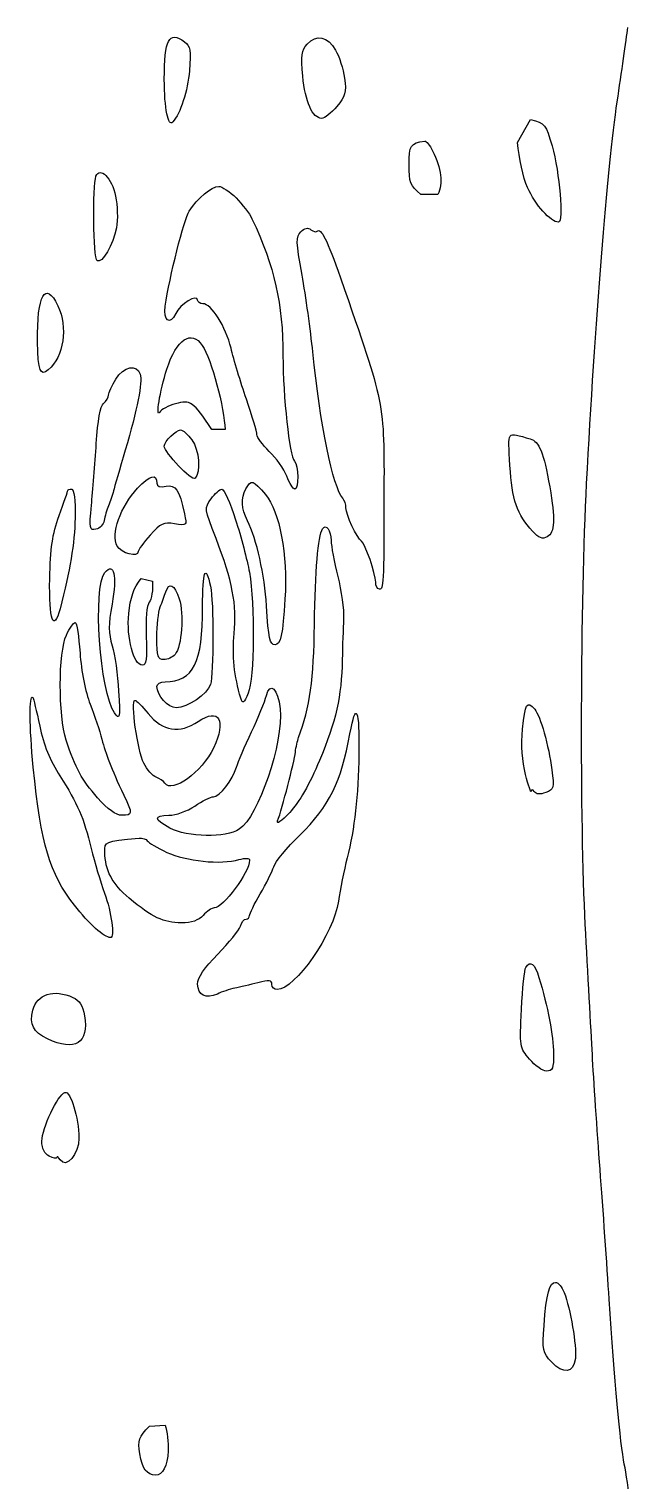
# Model space of a CAD drawing. Header units: millimetres. Extents: x 12 to 319, y 5 to 447.
# Drawn here: x 138.1 to 169.2, y 268.3 to 343.7 of the extents above; entities that cross this region are included whole.
import ezdxf

# ---------------------------------------------------------------- set-up
doc = ezdxf.new("R2010")
doc.units = ezdxf.units.MM
doc.layers.add('Layer 01', color=12, linetype='Continuous', true_color=0xc80000)

msp = doc.modelspace()

# ---------------------------------------------------------------- linework, layer by layer
at = {"layer": 'Layer 01'}
for p, q in [((163.417, 337.787), (164.092, 338.986)), ((159.273, 335.093), (158.395, 335.098)), ((148.237, 322.886), (147.549, 322.9)), ((143.881, 315.164), (144.47, 315.023)), ((144.325, 271.158), (145.134, 271.214))]:
    msp.add_line(p, q, dxfattribs=at)
for points in [[(168.584, 339.908), (168.805, 341.389), (169.05, 343.121), (169.129, 343.756)], [(145.087, 341.072), (145.083, 343.141), (145.332, 343.603), (146.134, 343.016)], [(146.134, 343.016), (146.435, 342.796), (146.473, 342.57), (146.388, 341.516)], [(152.501, 342.901), (152.979, 343.428), (153.554, 343.305), (153.973, 342.585)], [(152.267, 341.23), (152.166, 342.31), (152.202, 342.57), (152.501, 342.901)], [(153.973, 342.585), (154.163, 342.258), (154.371, 341.605), (154.436, 341.133)], [(146.388, 341.516), (146.306, 340.49), (145.916, 339.28), (145.53, 338.855)], [(145.53, 338.855), (145.281, 338.581), (145.089, 339.54), (145.087, 341.072)], [(153.249, 339.042), (152.78, 339.042), (152.39, 339.912), (152.267, 341.23)], [(154.436, 341.133), (154.538, 340.388), (154.485, 340.194), (154.035, 339.658)], [(166.995, 320.089), (167.426, 328.314), (168.088, 336.566), (168.584, 339.908)], [(154.035, 339.658), (153.749, 339.319), (153.396, 339.042), (153.249, 339.042)], [(164.092, 338.986), (164.836, 338.788), (164.887, 338.725), (165.204, 337.611)], [(157.783, 336.64), (157.783, 337.655), (157.843, 337.744), (158.596, 337.865)], [(158.596, 337.865), (158.673, 337.877), (158.857, 337.649), (159.006, 337.358)], [(163.934, 335.45), (163.701, 335.978), (163.478, 336.988), (163.417, 337.787)], [(159.006, 337.358), (159.467, 336.456), (159.562, 335.645), (159.273, 335.093)], [(165.204, 337.611), (165.595, 336.235), (165.811, 333.654), (165.535, 333.654)], [(141.541, 336.034), (141.747, 336.57), (142.361, 335.951), (142.561, 335.007)], [(158.395, 335.098), (157.848, 335.558), (157.783, 335.722), (157.783, 336.64)], [(141.599, 331.647), (141.41, 331.763), (141.36, 335.563), (141.541, 336.034)], [(146.383, 334.231), (146.799, 334.888), (147.545, 335.514), (147.911, 335.514)], [(147.911, 335.514), (148.077, 335.514), (148.484, 335.242), (148.813, 334.911)], [(165.535, 333.654), (165.135, 333.654), (164.326, 334.562), (163.934, 335.45)], [(142.561, 335.007), (142.662, 334.527), (142.681, 333.787), (142.602, 333.363)], [(148.813, 334.911), (149.143, 334.579), (149.512, 334.095), (149.634, 333.836)], [(145.134, 329.299), (145.351, 330.81), (146.107, 333.796), (146.383, 334.231)], [(142.602, 333.363), (142.439, 332.485), (141.856, 331.488), (141.599, 331.647)], [(149.634, 333.836), (150.806, 331.336), (151.24, 329.414), (151.241, 326.727)], [(152.234, 330.902), (151.918, 332.658), (151.912, 332.896), (152.174, 333.157)], [(152.174, 333.157), (152.368, 333.351), (152.541, 333.388), (152.689, 333.265)], [(152.689, 333.265), (152.812, 333.163), (152.957, 333.125), (153.011, 333.179)], [(153.011, 333.179), (153.213, 333.381), (153.538, 332.734), (154.223, 330.766)], [(152.789, 326.919), (152.678, 328.031), (152.428, 329.823), (152.234, 330.902)], [(138.511, 327.436), (138.468, 329.869), (138.918, 330.673), (139.564, 329.318)], [(154.223, 330.766), (156.564, 324.043), (156.49, 324.413), (156.482, 319.435)], [(146.815, 329.609), (146.815, 329.957), (145.902, 329.392), (145.681, 328.908)], [(147.081, 329.421), (146.935, 329.421), (146.815, 329.506), (146.815, 329.609)], [(148.547, 327.112), (148.282, 328.231), (147.527, 329.421), (147.081, 329.421)], [(139.564, 329.318), (140.095, 328.206), (139.864, 326.655), (139.069, 325.996)], [(145.681, 328.908), (145.394, 328.278), (145.025, 328.542), (145.134, 329.299)], [(145.219, 326.029), (145.707, 327.576), (146.5, 328.102), (147.059, 327.25)], [(139.069, 325.996), (138.644, 325.643), (138.537, 325.916), (138.511, 327.436)], [(147.059, 327.25), (147.534, 326.525), (148.213, 324.008), (148.237, 322.886)], [(149.346, 324.466), (149.045, 325.339), (148.685, 326.53), (148.547, 327.112)], [(151.241, 326.727), (151.242, 324.617), (151.578, 321.52), (151.835, 321.253)], [(154.343, 319.328), (153.843, 319.871), (153.159, 323.206), (152.789, 326.919)], [(142.573, 325.513), (142.976, 326.174), (143.661, 326.308), (143.835, 325.759)], [(143.835, 325.759), (143.965, 325.35), (143.686, 323.939), (143.058, 321.82)], [(144.85, 323.796), (144.621, 323.458), (144.856, 324.878), (145.219, 326.029)], [(142.198, 324.682), (142.199, 324.801), (142.367, 325.175), (142.573, 325.513)], [(141.557, 322.158), (141.635, 323.368), (141.77, 324.111), (141.938, 324.25)], [(141.938, 324.25), (142.081, 324.368), (142.198, 324.563), (142.198, 324.682)], [(145.66, 324.225), (145.305, 324.123), (144.94, 323.93), (144.85, 323.796)], [(147.549, 322.9), (146.586, 324.347), (146.44, 324.449), (145.66, 324.225)], [(149.894, 322.628), (149.894, 322.766), (149.647, 323.593), (149.346, 324.466)], [(145.084, 322.034), (145.084, 322.265), (145.704, 322.879), (145.931, 322.873)], [(145.931, 322.873), (146.047, 322.869), (146.31, 322.636), (146.516, 322.354)], [(150.534, 321.757), (150.182, 322.098), (149.894, 322.49), (149.894, 322.628)], [(163.02, 321.018), (162.913, 322.9), (162.811, 322.765), (164.073, 322.404)], [(141.306, 318.962), (141.378, 319.688), (141.491, 321.125), (141.557, 322.158)], [(143.058, 321.82), (142.775, 320.868), (142.502, 319.915), (142.451, 319.704)], [(146.681, 320.358), (146.522, 320.199), (145.084, 321.708), (145.084, 322.034)], [(146.516, 322.354), (146.898, 321.83), (146.994, 320.671), (146.681, 320.358)], [(164.073, 322.404), (164.536, 322.271), (164.767, 321.701), (165.085, 319.909)], [(151.435, 320.469), (151.291, 320.836), (150.885, 321.416), (150.534, 321.757)], [(151.835, 321.253), (152.053, 321.026), (152.069, 319.8), (151.854, 319.8)], [(143.697, 319.84), (144.355, 320.531), (144.699, 320.622), (144.699, 320.104)], [(149.324, 319.813), (149.588, 320.307), (149.702, 320.273), (150.334, 319.512)], [(151.854, 319.8), (151.768, 319.8), (151.58, 320.101), (151.435, 320.469)], [(164.187, 317.614), (163.385, 318.48), (163.121, 319.249), (163.02, 321.018)], [(139.63, 318.422), (139.878, 319.105), (140.081, 319.695), (140.081, 319.732)], [(140.081, 319.732), (140.081, 319.769), (140.172, 319.8), (140.283, 319.8)], [(140.283, 319.8), (140.41, 319.8), (140.475, 319.243), (140.456, 318.309)], [(142.451, 319.704), (142.4, 319.492), (142.283, 319.146), (142.191, 318.934)], [(142.635, 316.845), (142.298, 317.435), (142.827, 318.927), (143.697, 319.84)], [(144.699, 320.104), (144.699, 319.941), (144.866, 319.885), (145.176, 319.945)], [(145.176, 319.945), (145.686, 320.042), (145.852, 319.792), (146.131, 318.511)], [(147.516, 319.297), (147.713, 319.567), (147.964, 319.791), (148.075, 319.794)], [(148.075, 319.794), (148.185, 319.797), (148.505, 319.086), (148.785, 318.212)], [(149.403, 318.146), (149.074, 318.806), (149.05, 319.302), (149.324, 319.813)], [(165.085, 319.909), (165.379, 318.253), (165.344, 317.541), (164.957, 317.325)], [(166.928, 297.191), (166.646, 302.389), (166.68, 314.072), (166.995, 320.089)], [(141.54, 317.714), (141.202, 317.649), (141.185, 317.736), (141.306, 318.962)], [(142.191, 318.934), (142.1, 318.722), (141.998, 318.377), (141.965, 318.167)], [(147.771, 317.235), (147.165, 318.789), (147.163, 318.812), (147.516, 319.297)], [(150.334, 319.512), (151.08, 318.612), (151.489, 316.428), (151.347, 314.09)], [(154.512, 318.829), (154.512, 319.003), (154.436, 319.228), (154.343, 319.328)], [(155.309, 317.098), (155.072, 317.259), (154.512, 318.474), (154.512, 318.829)], [(156.482, 319.435), (156.474, 314.812), (156.463, 314.605), (156.244, 314.605)], [(139.142, 315.138), (139.171, 316.728), (139.279, 317.454), (139.63, 318.422)], [(140.456, 318.309), (140.428, 316.953), (140.202, 315.581), (139.677, 313.589)], [(141.965, 318.167), (141.931, 317.956), (141.74, 317.752), (141.54, 317.714)], [(145.615, 318.001), (145.047, 318.093), (144.888, 318.019), (144.351, 317.407)], [(146.131, 318.511), (146.263, 317.9), (146.259, 317.896), (145.615, 318.001)], [(148.785, 318.212), (149.065, 317.339), (149.386, 316.111), (149.498, 315.483)], [(150.39, 313.739), (150.29, 315.349), (149.876, 317.197), (149.403, 318.146)], [(144.351, 317.407), (144.013, 317.023), (143.737, 316.639), (143.737, 316.555)], [(152.877, 312.777), (152.914, 315.571), (153.064, 317.341), (153.297, 317.735)], [(153.297, 317.735), (153.468, 318.024), (153.743, 317.652), (153.743, 317.13)], [(164.957, 317.325), (164.705, 317.184), (164.522, 317.253), (164.187, 317.614)], [(143.737, 316.555), (143.737, 316.225), (142.857, 316.456), (142.635, 316.845)], [(148.709, 312.296), (148.861, 313.784), (148.618, 315.06), (147.771, 317.235)], [(153.743, 317.13), (153.743, 316.838), (153.897, 315.999), (154.085, 315.265)], [(156.052, 314.965), (156.052, 315.418), (155.515, 316.959), (155.309, 317.098)], [(142.006, 315.472), (142.479, 316.042), (142.641, 315.316), (142.375, 313.825)], [(147.073, 313.684), (147.066, 315.547), (147.219, 315.948), (147.481, 314.753)], [(139.677, 313.589), (139.34, 312.314), (139.102, 313.003), (139.142, 315.138)], [(142.504, 308.186), (141.735, 309.245), (141.363, 314.697), (142.006, 315.472)], [(143.241, 313.336), (143.322, 314.165), (143.495, 314.66), (143.881, 315.164)], [(149.498, 315.483), (149.797, 313.809), (149.759, 309.975), (149.436, 309.207)], [(154.085, 315.265), (154.274, 314.531), (154.409, 313.541), (154.386, 313.065)], [(144.47, 315.023), (144.503, 314.566), (144.43, 314.071), (144.308, 313.924)], [(144.876, 313.682), (144.973, 313.925), (145.1, 314.275), (145.158, 314.46)], [(145.158, 314.46), (145.328, 314.999), (145.613, 314.852), (145.862, 314.097)], [(147.481, 314.753), (147.655, 313.961), (147.653, 310.228), (147.479, 309.652)], [(156.244, 314.605), (156.138, 314.605), (156.052, 314.767), (156.052, 314.965)], [(142.375, 313.825), (142.183, 312.752), (142.184, 312.329), (142.382, 311.671)], [(144.308, 313.924), (144.17, 313.758), (144.11, 313.096), (144.15, 312.159)], [(144.699, 312.094), (144.699, 312.724), (144.778, 313.438), (144.876, 313.682)], [(145.132, 309.797), (146.595, 309.806), (147.084, 310.785), (147.073, 313.684)], [(145.862, 314.097), (146.12, 313.316), (145.993, 311.637), (145.644, 311.217)], [(150.83, 311.718), (150.565, 311.718), (150.495, 312.042), (150.39, 313.739)], [(151.347, 314.09), (151.235, 312.233), (151.122, 311.718), (150.83, 311.718)], [(140.007, 312.218), (140.177, 312.578), (140.382, 312.873), (140.46, 312.873)], [(140.46, 312.873), (140.539, 312.873), (140.653, 312.158), (140.714, 311.285)], [(143.946, 310.66), (143.491, 310.66), (143.118, 312.078), (143.241, 313.336)], [(152.052, 306.908), (152.637, 308.486), (152.84, 309.929), (152.877, 312.777)], [(154.386, 313.065), (154.362, 312.589), (154.332, 311.637), (154.318, 310.949)], [(139.998, 306.77), (139.581, 308.043), (139.586, 311.332), (140.007, 312.218)], [(144.15, 312.159), (144.199, 310.98), (144.155, 310.66), (143.946, 310.66)], [(145.06, 310.949), (144.747, 310.949), (144.699, 311.102), (144.699, 312.094)], [(149.058, 308.944), (148.711, 310.084), (148.597, 311.186), (148.709, 312.296)], [(140.714, 311.285), (140.778, 310.358), (140.996, 309.258), (141.239, 308.64)], [(142.382, 311.671), (142.517, 311.221), (142.667, 310.16), (142.715, 309.313)], [(145.644, 311.217), (145.522, 311.069), (145.259, 310.949), (145.06, 310.949)], [(154.318, 310.949), (154.28, 309.034), (153.992, 307.756), (153.137, 305.707)], [(144.699, 309.548), (144.699, 309.683), (144.894, 309.795), (145.132, 309.797)], [(150.382, 309.078), (150.571, 309.834), (150.986, 309.434), (151.093, 308.392)], [(138.29, 305.363), (138.082, 307.453), (138.069, 309.176), (138.263, 308.982)], [(142.715, 309.313), (142.797, 307.883), (142.782, 307.803), (142.504, 308.186)], [(145.697, 308.447), (145.291, 308.447), (144.699, 309.101), (144.699, 309.548)], [(147.479, 309.652), (147.329, 309.155), (146.282, 308.447), (145.697, 308.447)], [(149.436, 309.207), (149.211, 308.672), (149.154, 308.632), (149.058, 308.944)], [(149.615, 307.196), (149.964, 307.937), (150.309, 308.784), (150.382, 309.078)], [(138.263, 308.982), (138.298, 308.948), (138.459, 308.281), (138.621, 307.501)], [(141.239, 308.64), (141.468, 308.058), (141.742, 307.235), (141.849, 306.812)], [(144.022, 305.568), (143.696, 306.199), (143.325, 308.832), (143.562, 308.832)], [(143.562, 308.832), (143.638, 308.832), (143.946, 308.526), (144.247, 308.153)], [(146.844, 307.739), (147.929, 308.478), (148.319, 307.8), (147.637, 306.36)], [(151.093, 308.392), (151.274, 306.641), (149.971, 302.793), (148.977, 302.142)], [(154.717, 307.092), (155.028, 308.837), (155.217, 308.41), (155.182, 306.042)], [(163.672, 307.341), (163.789, 308.656), (163.909, 308.853), (164.305, 308.376)], [(164.305, 308.376), (164.596, 308.026), (165.032, 306.479), (165.193, 305.225)], [(138.621, 307.501), (138.824, 306.53), (139.154, 305.713), (139.67, 304.908)], [(144.247, 308.153), (144.995, 307.226), (145.883, 307.084), (146.844, 307.739)], [(141.628, 303.769), (140.788, 304.724), (140.486, 305.28), (139.998, 306.77)], [(141.849, 306.812), (142.046, 306.035), (142.316, 305.346), (142.986, 303.913)], [(148.833, 305.372), (148.915, 305.635), (149.266, 306.456), (149.615, 307.196)], [(151.887, 306.138), (151.919, 306.403), (151.993, 306.749), (152.052, 306.908)], [(152.113, 301.839), (153.639, 303.334), (154.274, 304.614), (154.717, 307.092)], [(163.829, 304.984), (163.651, 305.675), (163.597, 306.492), (163.672, 307.341)], [(147.637, 306.36), (147.041, 305.1), (145.486, 303.979), (145.111, 304.539)], [(150.967, 302.578), (151.203, 303.221), (151.824, 305.626), (151.887, 306.138)], [(155.182, 306.042), (155.149, 303.894), (154.953, 302.156), (154.573, 300.654)], [(140.423, 298.208), (139.125, 299.87), (138.692, 301.324), (138.29, 305.363)], [(144.661, 304.843), (144.481, 304.91), (144.194, 305.236), (144.022, 305.568)], [(147.635, 303.829), (147.948, 303.829), (148.626, 304.702), (148.833, 305.372)], [(153.137, 305.707), (152.631, 304.496), (152.084, 303.542), (151.59, 303.013)], [(139.67, 304.908), (140.593, 303.468), (140.903, 302.748), (141.292, 301.135)], [(145.111, 304.539), (145.043, 304.64), (144.84, 304.777), (144.661, 304.843)], [(164.12, 304.118), (164.109, 304.012), (163.978, 304.402), (163.829, 304.984)], [(165.193, 305.225), (165.315, 304.285), (165.292, 304.203), (164.873, 304.046)], [(142.887, 302.867), (142.575, 302.867), (142.162, 303.163), (141.628, 303.769)], [(142.986, 303.913), (143.452, 302.917), (143.447, 302.867), (142.887, 302.867)], [(146.664, 303.348), (147.054, 303.613), (147.491, 303.829), (147.635, 303.829)], [(164.28, 304.094), (164.199, 304.219), (164.131, 304.229), (164.12, 304.118)], [(164.873, 304.046), (164.576, 303.935), (164.373, 303.952), (164.28, 304.094)], [(145.328, 302.867), (145.681, 302.867), (146.266, 303.078), (146.664, 303.348)], [(151.59, 303.013), (151.153, 302.544), (150.886, 302.358), (150.967, 302.578)], [(145.379, 302.204), (144.531, 302.66), (144.515, 302.867), (145.328, 302.867)], [(142.005, 300.96), (142.005, 301.523), (141.944, 301.498), (143.774, 301.68)], [(143.774, 301.68), (143.952, 301.698), (144.146, 301.636), (144.204, 301.542)], [(144.204, 301.542), (144.262, 301.449), (144.719, 301.18), (145.221, 300.944)], [(148.977, 302.142), (148.279, 301.685), (146.279, 301.719), (145.379, 302.204)], [(150.761, 300.192), (150.838, 300.446), (151.447, 301.188), (152.113, 301.839)], [(141.292, 301.135), (141.458, 300.447), (141.771, 299.408), (141.986, 298.826)], [(143.268, 298.559), (142.381, 299.3), (142.005, 300.015), (142.005, 300.96)], [(145.221, 300.944), (146.2, 300.484), (148.027, 300.299), (148.958, 300.565)], [(149.509, 300.535), (149.509, 299.914), (148.135, 298.057), (147.675, 298.057)], [(148.958, 300.565), (149.297, 300.663), (149.509, 300.651), (149.509, 300.535)], [(150.064, 298.788), (150.37, 299.306), (150.683, 299.938), (150.761, 300.192)], [(154.573, 300.654), (154.412, 300.019), (154.211, 299.013), (154.126, 298.417)], [(141.986, 298.826), (142.35, 297.842), (142.523, 296.517), (142.287, 296.517)], [(145.968, 297.288), (145.045, 297.289), (144.453, 297.568), (143.268, 298.559)], [(149.509, 297.663), (149.509, 297.764), (149.759, 298.271), (150.064, 298.788)], [(142.287, 296.517), (141.975, 296.517), (141.178, 297.24), (140.423, 298.208)], [(147.675, 298.057), (147.553, 298.057), (147.296, 297.883), (147.104, 297.672)], [(154.126, 298.417), (153.884, 296.725), (151.87, 293.823), (150.938, 293.823)], [(147.104, 297.672), (146.863, 297.406), (146.513, 297.287), (145.968, 297.288)], [(147.865, 295.667), (148.442, 296.254), (148.967, 296.901), (149.032, 297.106)], [(149.032, 297.106), (149.097, 297.311), (149.231, 297.479), (149.33, 297.479)], [(149.33, 297.479), (149.429, 297.479), (149.509, 297.562), (149.509, 297.663)], [(167.293, 290.456), (167.225, 291.726), (167.061, 294.757), (166.928, 297.191)], [(146.815, 294.11), (146.815, 294.446), (147.146, 294.938), (147.865, 295.667)], [(163.617, 292.796), (163.672, 293.883), (163.773, 294.861), (163.84, 294.971)], [(163.84, 294.971), (164.073, 295.348), (164.308, 295.169), (164.525, 294.449)], [(147.839, 293.591), (147.253, 293.307), (146.815, 293.529), (146.815, 294.11)], [(149.942, 294.175), (149.545, 294.072), (149.004, 293.945), (148.74, 293.892)], [(150.664, 294.092), (150.664, 294.307), (150.52, 294.323), (149.942, 294.175)], [(150.938, 293.823), (150.787, 293.823), (150.664, 293.944), (150.664, 294.092)], [(164.525, 294.449), (164.973, 292.965), (165.274, 291.39), (165.281, 290.504)], [(138.267, 292.751), (138.475, 293.581), (139.361, 293.863), (140.348, 293.413)], [(140.348, 293.413), (140.69, 293.258), (140.86, 292.989), (140.949, 292.466)], [(148.74, 293.892), (148.475, 293.838), (148.07, 293.703), (147.839, 293.591)], [(139.031, 291.26), (138.277, 291.62), (138.079, 292.006), (138.267, 292.751)], [(140.949, 292.466), (141.188, 291.048), (140.45, 290.584), (139.031, 291.26)], [(164.034, 290.205), (163.528, 290.807), (163.519, 290.865), (163.617, 292.796)], [(164.92, 289.59), (164.718, 289.59), (164.319, 289.867), (164.034, 290.205)], [(165.281, 290.504), (165.287, 289.73), (165.231, 289.59), (164.92, 289.59)], [(167.693, 284.491), (167.541, 286.502), (167.361, 289.186), (167.293, 290.456)], [(138.734, 285.947), (138.734, 286.606), (139.56, 288.357), (139.931, 288.484)], [(139.931, 288.484), (140.218, 288.582), (140.649, 287.17), (140.654, 286.108)], [(139.119, 285.165), (138.865, 285.3), (138.734, 285.567), (138.734, 285.947)], [(140.654, 286.108), (140.659, 285.276), (139.992, 284.498), (139.687, 284.98)], [(139.507, 285.11), (139.505, 285.027), (139.33, 285.051), (139.119, 285.165)], [(139.687, 284.98), (139.589, 285.134), (139.508, 285.193), (139.507, 285.11)], [(168.167, 277.756), (168.058, 279.45), (167.844, 282.48), (167.693, 284.491)], [(164.788, 276.384), (164.911, 278.051), (165.063, 278.622), (165.383, 278.622)], [(165.383, 278.622), (165.517, 278.622), (165.719, 278.384), (165.833, 278.093)], [(165.833, 278.093), (166.15, 277.283), (166.484, 275.31), (166.411, 274.673)], [(168.951, 269.194), (168.743, 270.238), (168.437, 273.584), (168.167, 277.756)], [(165.168, 274.492), (164.722, 274.973), (164.694, 275.115), (164.788, 276.384)], [(166.411, 274.673), (166.324, 273.909), (165.782, 273.83), (165.168, 274.492)], [(143.819, 269.72), (143.702, 270.453), (143.746, 270.58), (144.325, 271.158)], [(145.134, 271.214), (145.23, 270.897), (145.297, 270.294), (145.282, 269.875)], [(145.282, 269.875), (145.255, 269.089), (145.007, 268.614), (144.627, 268.619)], [(144.627, 268.619), (144.176, 268.626), (143.943, 268.942), (143.819, 269.72)], [(169.243, 267.173), (169.177, 267.808), (169.046, 268.718), (168.951, 269.194)]]:
    msp.add_open_spline(points, degree=3, dxfattribs=at)

doc.saveas('drawing.dxf')
